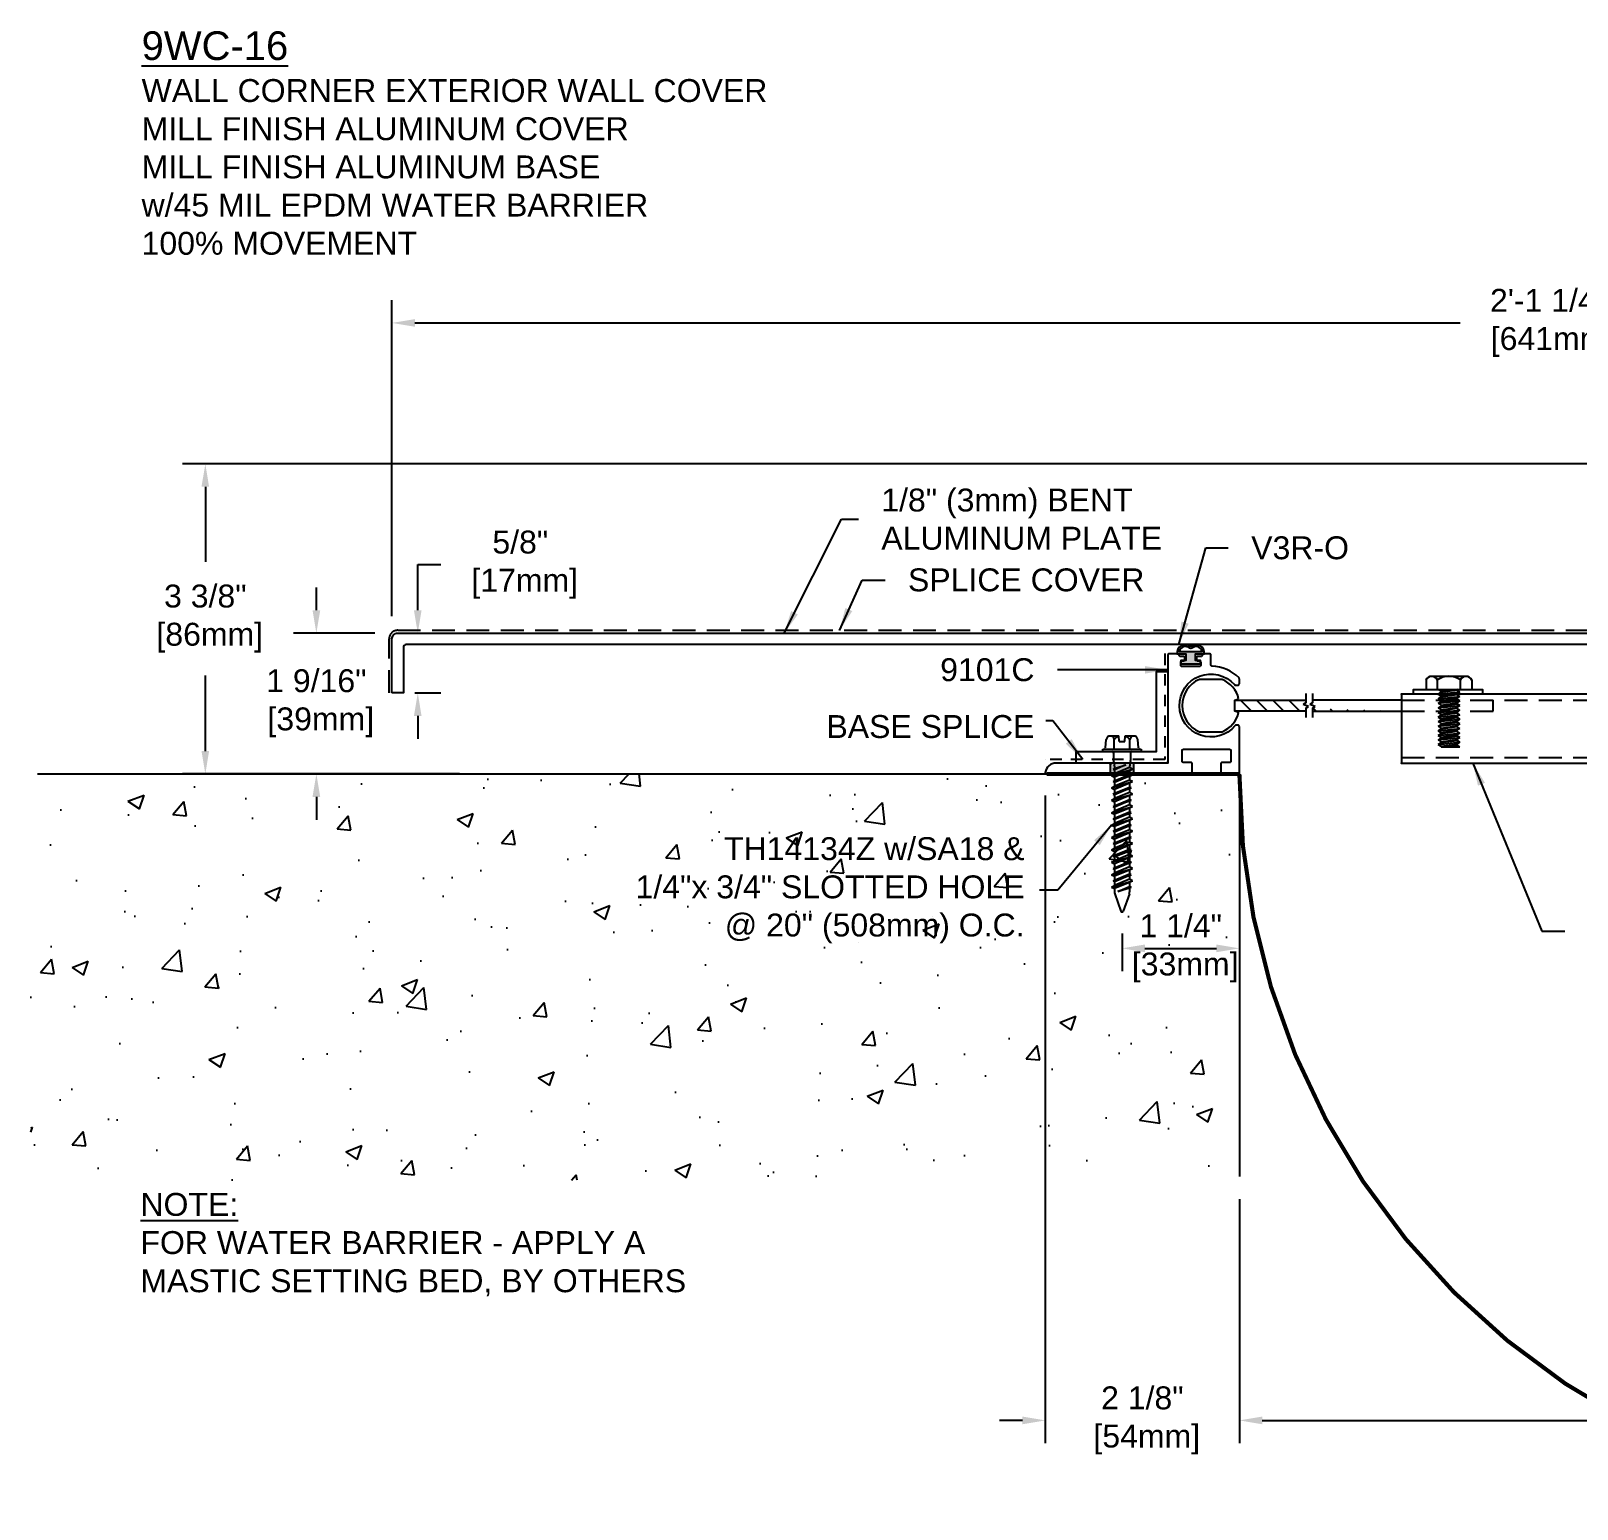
# Model space of a CAD drawing. Header units: inches. Extents: x -10 to 110, y -2 to 15.
# Drawn here: x -9.76 to 7.12, y -1.31 to 14.82 of the extents above; entities that cross this region are included whole.
import ezdxf

# ---------------------------------------------------------------- set-up
doc = ezdxf.new("R2010")
doc.units = ezdxf.units.IN
doc.header["$MEASUREMENT"] = 0
doc.linetypes.add('DASHED2', pattern=[0.375, 0.25, -0.125])
doc.linetypes.add('HIDDEN', pattern=[0.375, 0.25, -0.125])
for name, color, linetype in [('ANCHORS', 4, 'Continuous'), ('CONDITIONS', 1, 'Continuous'), ('DIMENSIONS', 3, 'Continuous'), ('FILLERS', 2, 'Continuous'), ('METALS', 7, 'Continuous'), ('TEXT', 2, 'Continuous')]:
    doc.layers.add(name, color=color, linetype=linetype)
doc.styles.add('ARIAL', font='arial.ttf')
doc.dimstyles.new('Arial', dxfattribs={"dimtxt": 0.25, "dimasz": 0.25, "dimexe": 0.25, "dimexo": 0.25, "dimgap": 0.25, "dimtad": 0, "dimtih": 1, "dimtoh": 1, "dimdec": 4, "dimzin": 3, "dimdsep": 46, "dimlunit": 4, "dimtxsty": 'ARIAL', "dimcen": 0.25, "dimadec": 0, "dimazin": 0, "dimtfac": 1, "dimtdec": 4, "dimtofl": 0, "dimtmove": 0, "dimatfit": 3, "dimfxl": 0, "dimfrac": 2, "dimtolj": 1, "dimtzin": 0, "dimarcsym": 0})

# ---------------------------------------------------------------- blocks, each defined once
blk = doc.blocks.new('*D12')
at = {"layer": 'Defpoints', "color": 0}
for p in [(-5.758, 8.25), (-6.646, 6.713), (-4.834, 6.713)]:
    blk.add_point(p, dxfattribs=at)
at = {"layer": 'DIMENSIONS', "color": 0, "lineweight": -2}
for p, q in [((-6.646, 8.5), (-6.646, 8.75)), ((-6.008, 8.25), (-6.896, 8.25)), ((-5.084, 6.713), (-6.896, 6.713)), ((-6.646, 6.463), (-6.646, 6.213))]:
    blk.add_line(p, q, dxfattribs=at)
at = {"layer": 'DIMENSIONS', "color": 0}
for points in [[(-6.688, 8.5), (-6.604, 8.5), (-6.646, 8.25)], [(-6.688, 6.463), (-6.604, 6.463), (-6.646, 6.713)]]:
    blk.add_solid(points, dxfattribs=at)
at = {"layer": 'DIMENSIONS', "color": 0, "insert": (-6.646, 7.485), "char_height": 0.25, "attachment_point": 5, "style": 'ARIAL'}
blk.add_mtext('\\A1;1 9/16"\\P [39mm]', dxfattribs=at)
blk = doc.blocks.new('*D13')
at = {"layer": 'Defpoints', "color": 0}
for p in [(-5.758, 8.25), (-5.821, 7.597), (-5.539, 7.597)]:
    blk.add_point(p, dxfattribs=at)
at = {"layer": 'DIMENSIONS', "color": 0, "lineweight": -2}
for p, q in [((-5.539, 8.5), (-5.539, 8.998)), ((-5.539, 8.998), (-5.289, 8.998)), ((-5.508, 8.25), (-5.289, 8.25)), ((-5.571, 7.597), (-5.289, 7.597)), ((-5.539, 7.347), (-5.539, 7.097))]:
    blk.add_line(p, q, dxfattribs=at)
at = {"layer": 'DIMENSIONS', "color": 0}
for points in [[(-5.581, 8.5), (-5.498, 8.5), (-5.539, 8.25)], [(-5.581, 7.347), (-5.498, 7.347), (-5.539, 7.597)]]:
    blk.add_solid(points, dxfattribs=at)
at = {"layer": 'DIMENSIONS', "color": 0, "insert": (-4.42, 8.998), "char_height": 0.25, "attachment_point": 5, "style": 'ARIAL'}
blk.add_mtext('\\A1;5/8"\\P [17mm]', dxfattribs=at)
blk = doc.blocks.new('*D14')
at = {"layer": 'Defpoints', "color": 0}
for p in [(3.429, 2.321), (19.429, 2.321), (19.429, -0.342)]:
    blk.add_point(p, dxfattribs=at)
at = {"layer": 'DIMENSIONS', "color": 0, "lineweight": -2}
for p, q in [((3.429, 2.071), (3.429, -0.592)), ((19.429, 2.071), (19.429, -0.592)), ((3.679, -0.342), (10.463, -0.342)), ((19.179, -0.342), (12.396, -0.342))]:
    blk.add_line(p, q, dxfattribs=at)
at = {"layer": 'DIMENSIONS', "color": 0}
for points in [[(3.679, -0.3), (3.679, -0.384), (3.429, -0.342)], [(19.179, -0.3), (19.179, -0.384), (19.429, -0.342)]]:
    blk.add_solid(points, dxfattribs=at)
at = {"layer": 'DIMENSIONS', "color": 0, "insert": (11.429, -0.342), "char_height": 0.25, "attachment_point": 5, "style": 'ARIAL'}
blk.add_mtext('\\A1;1\'-4"\\P [406mm]', dxfattribs=at)
blk = doc.blocks.new('*D15')
at = {"layer": 'Defpoints', "color": 0}
for p in [(19.429, 12.72), (19.429, 11.636), (-5.821, 8.187)]:
    blk.add_point(p, dxfattribs=at)
at = {"layer": 'DIMENSIONS', "color": 0, "lineweight": -2}
for p, q in [((19.429, 12.47), (19.429, 11.386)), ((-5.821, 8.437), (-5.821, 11.886)), ((-5.571, 11.636), (5.838, 11.636)), ((19.179, 11.636), (7.771, 11.636))]:
    blk.add_line(p, q, dxfattribs=at)
at = {"layer": 'DIMENSIONS', "color": 0}
for points in [[(-5.571, 11.677), (-5.571, 11.594), (-5.821, 11.636)], [(19.179, 11.677), (19.179, 11.594), (19.429, 11.636)]]:
    blk.add_solid(points, dxfattribs=at)
at = {"layer": 'DIMENSIONS', "color": 0, "insert": (6.804, 11.636), "char_height": 0.25, "attachment_point": 5, "style": 'ARIAL'}
blk.add_mtext('\\A1;2\'-1 1/4"\\P [641mm]', dxfattribs=at)
blk = doc.blocks.new('*D16')
at = {"layer": 'Defpoints', "color": 0}
for p in [(-7.858, 10.097), (19.339, 10.097), (-4.834, 6.713)]:
    blk.add_point(p, dxfattribs=at)
at = {"layer": 'DIMENSIONS', "color": 0, "lineweight": -2}
for p, q in [((19.089, 10.097), (-8.108, 10.097)), ((-7.858, 9.847), (-7.858, 9.029)), ((-7.858, 6.963), (-7.858, 7.788)), ((-5.084, 6.713), (-8.108, 6.713))]:
    blk.add_line(p, q, dxfattribs=at)
at = {"layer": 'DIMENSIONS', "color": 0}
for points in [[(-7.9, 9.847), (-7.817, 9.847), (-7.858, 10.097)], [(-7.9, 6.963), (-7.817, 6.963), (-7.858, 6.713)]]:
    blk.add_solid(points, dxfattribs=at)
at = {"layer": 'DIMENSIONS', "color": 0, "insert": (-7.858, 8.409), "char_height": 0.25, "attachment_point": 5, "style": 'ARIAL'}
blk.add_mtext('\\A1;3 3/8"\\P [86mm]', dxfattribs=at)
blk = doc.blocks.new('9101C')
blk.add_lwpolyline([(-0.054, 0.975, 0.214722), (-0.043, 0.97), (-0.015, 0.97, 0.414214), (0, 0.985), (0, 1.038, 0.196389), (-0.004, 1.049, 0.192702), (-0.298, 1.178, -0.404395), (-0.312, 1.193), (-0.312, 1.298, 0.414214), (-0.327, 1.313), (-0.391, 1.313, 0.424346), (-0.406, 1.297, -0.424007), (-0.421, 1.282), (-0.454, 1.282, 0.414214), (-0.469, 1.267), (-0.469, 1.25, 0.414214), (-0.454, 1.235), (-0.437, 1.235, -0.414214), (-0.422, 1.22), (-0.422, 1.187, -0.414214), (-0.437, 1.172), (-0.625, 1.172, -0.414214), (-0.64, 1.187), (-0.64, 1.22, -0.414214), (-0.625, 1.235), (-0.609, 1.235, 0.414214), (-0.594, 1.25), (-0.594, 1.267, 0.414214), (-0.609, 1.282), (-0.641, 1.282, -0.414214), (-0.656, 1.297), (-0.656, 1.298, 0.414214), (-0.671, 1.313), (-0.766, 1.313, 0.414214), (-0.781, 1.298), (-0.781, 0.135, -0.414214), (-0.796, 0.12), (-1.391, 0.12), (-1.406, 0.105), (-1.421, 0.12), (-2, 0.12, 0.372825), (-2.119, 0.017, 0.45685), (-2.104, 0), (-0.529, 0, 0.414214), (-0.514, 0.015), (-0.514, 0.11, 0.414214), (-0.529, 0.125), (-0.609, 0.125, -0.414214), (-0.624, 0.14), (-0.624, 0.255, -0.414214), (-0.609, 0.27), (-0.108, 0.27, -0.414214), (-0.093, 0.255), (-0.093, 0.14, -0.414214), (-0.108, 0.125), (-0.188, 0.125, 0.414214), (-0.203, 0.11), (-0.203, 0.015, 0.414214), (-0.188, 0), (-0.015, 0, 0.414214), (0, 0.015), (0, 0.518, 0.414214), (-0.015, 0.533), (-0.036, 0.533, 0.22337), (-0.047, 0.528, -2.704817), (-0.054, 0.975, 0.214722)], format="xyb", close=True)
blk = doc.blocks.new('V3R')
h = blk.add_hatch(color=256)
h.paths.add_polyline_path([(16.202, 8.027), (16.3, 8.027, 0.622111), (16.159, 8.11, -0.142696), (16.141, 8.11, 0.622111), (16, 8.027), (16.097, 8.027), (16.097, 7.952), (16.042, 7.952), (16.042, 7.917), (16.257, 7.917), (16.257, 7.952), (16.202, 7.952)])
h.paths.add_polyline_path([(16.025, 8.052, -0.564406), (16.139, 8.086, 0.17356), (16.16, 8.086, -0.564406), (16.275, 8.052)], flags=16)
for points in [[(16.257, 7.917), (16.042, 7.917), (16.042, 7.952), (16.097, 7.952), (16.097, 8.027), (16, 8.027, -0.622111), (16.141, 8.11, 0.142696), (16.159, 8.11, -0.622111), (16.3, 8.027), (16.202, 8.027), (16.202, 7.952), (16.257, 7.952)], [(16.139, 8.086, 0.17356), (16.16, 8.086, -0.564406), (16.275, 8.052), (16.025, 8.052, -0.564406)]]:
    blk.add_lwpolyline(points, format="xyb", close=True)
blk = doc.blocks.new('*D20')
at = {"layer": 'Defpoints', "color": 0}
for p in [(1.311, 6.73), (3.429, 2.321), (1.311, -0.342)]:
    blk.add_point(p, dxfattribs=at)
at = {"layer": 'DIMENSIONS', "color": 0, "lineweight": -2}
for p, q in [((1.311, 6.48), (1.311, -0.592)), ((3.429, 2.071), (3.429, -0.592)), ((1.061, -0.342), (0.811, -0.342)), ((3.679, -0.342), (3.929, -0.342))]:
    blk.add_line(p, q, dxfattribs=at)
at = {"layer": 'DIMENSIONS', "color": 0}
for points in [[(1.061, -0.3), (1.061, -0.384), (1.311, -0.342)], [(3.679, -0.3), (3.679, -0.384), (3.429, -0.342)]]:
    blk.add_solid(points, dxfattribs=at)
at = {"layer": 'DIMENSIONS', "color": 0, "insert": (2.37, -0.342), "char_height": 0.25, "attachment_point": 5, "style": 'ARIAL'}
blk.add_mtext('\\A1;2 1/8"\\P [54mm]', dxfattribs=at)
blk = doc.blocks.new('H1458S')
for p, q in [((-0.25, 0.104), (-0.25, 0)), ((-0.25, 0), (0.25, 0)), ((-0.188, 0.144), (0.187, 0.144)), ((-0.125, 0), (-0.125, 0.104)), ((-0.119, 0), (-0.085, -0.02)), ((-0.085, -0.02), (0.048, 0)), ((0.125, 0), (0.125, 0.104)), ((0.25, 0.104), (0.25, 0)), ((-0.119, -0.05), (0.119, -0.025)), ((-0.119, -0.05), (-0.085, -0.03)), ((-0.119, -0.05), (-0.085, -0.07)), ((-0.119, -0.1), (0.119, -0.075)), ((-0.119, -0.1), (-0.085, -0.08)), ((-0.119, -0.1), (-0.085, -0.12)), ((-0.119, -0.15), (0.119, -0.125)), ((-0.119, -0.15), (-0.085, -0.13)), ((-0.119, -0.15), (-0.085, -0.17)), ((-0.085, -0.03), (0.085, -0.005)), ((-0.085, -0.02), (-0.085, -0.03)), ((-0.085, -0.07), (0.085, -0.045)), ((-0.085, -0.08), (0.085, -0.055)), ((-0.085, -0.07), (-0.085, -0.08)), ((-0.085, -0.12), (0.085, -0.095)), ((-0.085, -0.13), (0.085, -0.105)), ((-0.085, -0.12), (-0.085, -0.13)), ((-0.085, -0.17), (0.085, -0.145)), ((-0.085, -0.18), (0.085, -0.155)), ((0.094, 0), (0.085, -0.005)), ((0.119, -0.025), (0.085, -0.005)), ((0.119, -0.025), (0.085, -0.045)), ((0.085, -0.045), (0.085, -0.055)), ((0.119, -0.075), (0.085, -0.055)), ((0.119, -0.075), (0.085, -0.095)), ((0.085, -0.095), (0.085, -0.105)), ((0.119, -0.125), (0.085, -0.105)), ((0.119, -0.125), (0.085, -0.145)), ((0.085, -0.145), (0.085, -0.155)), ((0.119, -0.175), (0.085, -0.155)), ((-0.119, -0.2), (0.119, -0.175)), ((-0.119, -0.2), (-0.085, -0.18)), ((-0.119, -0.2), (-0.085, -0.22)), ((-0.119, -0.25), (0.119, -0.225)), ((-0.119, -0.25), (-0.085, -0.23)), ((-0.119, -0.25), (-0.085, -0.27)), ((-0.119, -0.3), (0.119, -0.275)), ((-0.119, -0.3), (-0.085, -0.28)), ((-0.119, -0.3), (-0.085, -0.32)), ((-0.119, -0.35), (0.119, -0.325)), ((-0.119, -0.35), (-0.085, -0.33)), ((-0.085, -0.17), (-0.085, -0.18)), ((-0.085, -0.22), (0.085, -0.195)), ((-0.085, -0.23), (0.085, -0.205)), ((-0.085, -0.22), (-0.085, -0.23)), ((-0.085, -0.27), (0.085, -0.245)), ((-0.085, -0.28), (0.085, -0.255)), ((-0.085, -0.27), (-0.085, -0.28)), ((-0.085, -0.32), (0.085, -0.295)), ((-0.085, -0.33), (0.085, -0.305)), ((-0.085, -0.32), (-0.085, -0.33)), ((0.119, -0.175), (0.085, -0.195)), ((0.085, -0.195), (0.085, -0.205)), ((0.119, -0.225), (0.085, -0.205)), ((0.119, -0.225), (0.085, -0.245)), ((0.085, -0.245), (0.085, -0.255)), ((0.119, -0.275), (0.085, -0.255)), ((0.119, -0.275), (0.085, -0.295)), ((0.085, -0.295), (0.085, -0.305)), ((0.119, -0.325), (0.085, -0.305)), ((0.119, -0.325), (0.085, -0.345)), ((-0.119, -0.35), (-0.085, -0.37)), ((-0.119, -0.4), (0.119, -0.375)), ((-0.119, -0.4), (-0.085, -0.38)), ((-0.119, -0.4), (-0.085, -0.42)), ((-0.119, -0.45), (0.119, -0.425)), ((-0.119, -0.45), (-0.085, -0.43)), ((-0.119, -0.45), (-0.085, -0.47)), ((-0.119, -0.5), (0.119, -0.475)), ((-0.119, -0.5), (-0.085, -0.48)), ((-0.119, -0.5), (-0.085, -0.52)), ((-0.085, -0.37), (0.085, -0.345)), ((-0.085, -0.38), (0.085, -0.355)), ((-0.085, -0.37), (-0.085, -0.38)), ((-0.085, -0.42), (0.085, -0.395)), ((-0.085, -0.43), (0.085, -0.405)), ((-0.085, -0.42), (-0.085, -0.43)), ((-0.085, -0.47), (0.085, -0.445)), ((-0.085, -0.48), (0.085, -0.455)), ((-0.085, -0.47), (-0.085, -0.48)), ((-0.085, -0.52), (0.085, -0.495)), ((-0.085, -0.53), (0.085, -0.505)), ((0.085, -0.345), (0.085, -0.355)), ((0.119, -0.375), (0.085, -0.355)), ((0.119, -0.375), (0.085, -0.395)), ((0.085, -0.395), (0.085, -0.405)), ((0.119, -0.425), (0.085, -0.405)), ((0.119, -0.425), (0.085, -0.445)), ((0.085, -0.445), (0.085, -0.455)), ((0.119, -0.475), (0.085, -0.455)), ((0.119, -0.475), (0.085, -0.495)), ((0.085, -0.495), (0.085, -0.505)), ((0.119, -0.525), (0.085, -0.505)), ((-0.119, -0.55), (0.119, -0.525)), ((-0.119, -0.55), (-0.085, -0.53)), ((-0.119, -0.55), (-0.085, -0.57)), ((-0.119, -0.6), (0.119, -0.575)), ((-0.119, -0.6), (-0.085, -0.58)), ((-0.119, -0.6), (-0.085, -0.62)), ((-0.085, -0.52), (-0.085, -0.53)), ((-0.085, -0.57), (0.085, -0.545)), ((-0.085, -0.58), (0.085, -0.555)), ((-0.085, -0.57), (-0.085, -0.58)), ((-0.085, -0.62), (0.085, -0.595)), ((-0.085, -0.62), (-0.085, -0.625)), ((-0.085, -0.625), (0.119, -0.625)), ((-0.048, -0.625), (0.085, -0.605)), ((0.119, -0.525), (0.085, -0.545)), ((0.085, -0.545), (0.085, -0.555)), ((0.119, -0.575), (0.085, -0.555)), ((0.119, -0.575), (0.085, -0.595)), ((0.085, -0.595), (0.085, -0.605)), ((0.119, -0.625), (0.085, -0.605))]:
    blk.add_line(p, q)
for centre, radius, start, end in [((-0.188, 0.075), 0.0688, 24.7615, 155.2385), ((0, -0.071), 0.215, 54.5107, 125.4893), ((0.187, 0.075), 0.0688, 24.7615, 155.2385)]:
    blk.add_arc(centre, radius, start, end)
blk = doc.blocks.new('*U29')
at = {"layer": 'ANCHORS'}
h = blk.add_hatch(dxfattribs=at)
h.set_pattern_fill('ANSI32', color=256, angle=90)
edge = h.paths.add_edge_path()
edge.add_line((9.554, -0.06), (9.804, -0.06))
edge.add_line((9.804, -0.06), (10.279, 0.415))
edge.add_line((10.279, 0.415), (10.19, 0.503))
edge.add_line((10.19, 0.503), (9.747, 0.06))
edge.add_line((9.747, 0.06), (9.554, 0.06))
h = blk.add_hatch(dxfattribs=at)
h.set_pattern_fill('ANSI31', color=256, angle=90)
edge = h.paths.add_edge_path()
edge.add_line((1.039, -0.03), (1.039, -0.06))
edge.add_line((1.039, 0.03), (1.01, 0.011))
edge.add_line((1.039, 0.06), (1.039, 0.03))
edge.add_line((1.039, -0.03), (1.068, -0.011))
edge.add_line((1.068, -0.011), (1.01, 0.011))
edge.add_line((1.039, -0.06), (0.263, -0.06))
edge.add_line((0.263, 0.06), (1.039, 0.06))
h = blk.add_hatch(dxfattribs=at)
h.set_pattern_fill('ANSI31', color=256, angle=90)
edge = h.paths.add_edge_path()
edge.add_line((2.082, 0.06), (1.109, 0.06))
edge.add_line((1.109, -0.06), (2.082, -0.06))
edge.add_line((1.109, -0.03), (1.138, -0.011))
edge.add_line((1.138, -0.011), (1.08, 0.011))
edge.add_line((1.109, 0.03), (1.08, 0.011))
edge.add_line((1.109, 0.06), (1.109, 0.03))
at = {"linetype": 'HIDDEN'}
blk.add_line((2.082, -0.06), (2.082, -0.06), dxfattribs=at)
for p, q in [((8.146, -0.183), (8.146, -0.627)), ((8.146, -0.183), (8.478, -0.183)), ((8.478, -0.183), (8.478, -0.627)), ((8.146, -0.627), (8.478, -0.627)), ((8.145, -0.683), (8.479, -0.683))]:
    blk.add_line(p, q)
blk.add_lwpolyline([(2.214, 0.123), (2.214, 0.175), (2.964, 0.175), (2.964, 0.123)], close=True)
for centre, start, end in [((8.146, -0.655), 90, 267.037), ((8.478, -0.655), 272.963, 90)]:
    blk.add_arc(centre, 0.028, start, end)
at = {"linetype": 'ByBlock'}
for p in [(2.082, 0.123), (2.082, -0.628)]:
    blk.add_point(p, dxfattribs=at)
at = {"layer": 'ANCHORS'}
for p, q in [((1.039, 0.03), (1.01, 0.011)), ((1.068, -0.011), (1.01, 0.011)), ((1.039, 0.13), (1.039, 0.06)), ((1.039, 0.06), (1.039, 0.03)), ((1.109, 0.03), (1.08, 0.011)), ((1.138, -0.011), (1.08, 0.011)), ((1.109, 0.13), (1.109, 0.06)), ((1.109, 0.06), (1.109, 0.03)), ((1.039, -0.03), (1.068, -0.011)), ((1.039, -0.03), (1.039, -0.06)), ((1.039, -0.06), (1.039, -0.13)), ((1.109, -0.03), (1.138, -0.011)), ((1.109, -0.03), (1.109, -0.06)), ((1.109, -0.06), (1.109, -0.13))]:
    blk.add_line(p, q, dxfattribs=at)
at = {"layer": 'ANCHORS', "linetype": 'HIDDEN'}
for p, q in [((3.082, -0.06), (3.082, 0.06)), ((8.55, -0.06), (8.55, 0.06)), ((2.082, -0.06), (3.082, -0.06)), ((9.554, -0.06), (8.55, -0.06)), ((8.55, -0.06), (9.554, -0.06))]:
    blk.add_line(p, q, dxfattribs=at)
at = {"layer": 'ANCHORS'}
for points in [[(10.18, 0.513), (9.821, 0.154, -0.233897), (9.797, 0.43), (9.974, 0.607, -0.654654), (10.379, 0.202), (10.202, 0.025, -0.233897), (9.926, 0.049), (10.285, 0.408)], [(0.304, 0.074, 0.233897), (0.125, 0.286), (-0.125, 0.286, 0.654654), (-0.125, -0.286), (0.125, -0.286, 0.233897), (0.304, -0.074), (0.263, -0.06), (0.263, 0.06)]]:
    blk.add_lwpolyline(points, format="xyb", close=True, dxfattribs=at)
for points in [[(9.554, -0.06), (9.804, -0.06), (10.279, 0.415), (10.19, 0.503), (9.747, 0.06), (9.554, 0.06)], [(0.263, 0.06), (1.039, 0.06)], [(2.082, 0.06), (1.109, 0.06)], [(1.039, -0.06), (0.263, -0.06)], [(1.109, -0.06), (2.082, -0.06)]]:
    blk.add_lwpolyline(points, dxfattribs=at)
at = {"layer": 'METALS', "linetype": 'HIDDEN'}
for p, q in [((2.082, 0.06), (9.554, 0.06)), ((2.082, -0.566), (9.554, -0.566))]:
    blk.add_line(p, q, dxfattribs=at)
at = {"layer": 'METALS'}
blk.add_line((2.082, -0.627), (9.554, -0.627), dxfattribs=at)
for points in [[(8.679, 0.123), (8.679, 0.175), (9.429, 0.175), (9.429, 0.123)], [(9.554, 0.123), (2.082, 0.123), (2.082, -0.627), (9.554, -0.627)]]:
    blk.add_lwpolyline(points, close=True, dxfattribs=at)
at = {"layer": 'ANCHORS'}
for p in [(2.599, 0.175), (9.064, 0.175)]:
    blk.add_blockref('H1458S', p, dxfattribs=at)
blk = doc.blocks.new('SA18')
blk.add_lwpolyline([(-1, 0.125), (-0.125, 0.125), (-0.125, 1), (0, 1), (0, 0), (-1, 0)], close=True)
blk = doc.blocks.new('TH14134Z')
for p, q in [((-0.129, 0.17), (-0.036, 0.17)), ((-0.031, 0.11), (-0.036, 0.17)), ((0.031, 0.11), (0.036, 0.17)), ((0.036, 0.17), (0.129, 0.17)), ((-0.209, 0), (-0.209, 0.025)), ((-0.209, 0.025), (0.209, 0.025)), ((-0.209, 0), (0.209, 0)), ((-0.18, 0.039), (-0.172, 0.133)), ((-0.086, 0.025), (-0.086, 0.133)), ((-0.031, 0.11), (0.031, 0.11)), ((0.086, 0.025), (0.086, 0.133)), ((0.18, 0.039), (0.172, 0.133)), ((0.209, 0.025), (0.209, 0)), ((-0.098, -0.193), (0.043, -0.144)), ((-0.093, -0.015), (-0.093, -0.097)), ((-0.092, -0.11), (-0.084, -0.145)), ((-0.083, -0.184), (0.043, -0.144)), ((0.043, -0.144), (-0.083, -0.201)), ((-0.083, -0.158), (-0.083, -0.184)), ((0.083, -0.158), (0.083, -0.175)), ((0.092, -0.11), (0.084, -0.145)), ((0.093, -0.015), (0.093, -0.097)), ((-0.115, -0.26), (0.115, -0.193)), ((-0.115, -0.26), (-0.083, -0.243)), ((-0.115, -0.26), (-0.083, -0.278)), ((-0.115, -0.396), (0.115, -0.328)), ((-0.098, -0.193), (-0.083, -0.184)), ((-0.098, -0.193), (-0.083, -0.201)), ((-0.098, -0.328), (0.098, -0.26)), ((-0.098, -0.328), (-0.083, -0.32)), ((-0.098, -0.328), (-0.083, -0.336)), ((0.083, -0.175), (-0.083, -0.243)), ((-0.083, -0.201), (-0.083, -0.243)), ((0.083, -0.21), (-0.083, -0.278)), ((-0.083, -0.32), (0.083, -0.252)), ((0.083, -0.269), (-0.083, -0.336)), ((-0.083, -0.278), (-0.083, -0.32)), ((0.083, -0.311), (-0.083, -0.379)), ((-0.083, -0.336), (-0.083, -0.379)), ((0.115, -0.193), (0.083, -0.175)), ((0.115, -0.193), (0.083, -0.21)), ((0.083, -0.21), (0.083, -0.252)), ((0.098, -0.26), (0.083, -0.252)), ((0.098, -0.26), (0.083, -0.269)), ((0.083, -0.269), (0.083, -0.311)), ((0.115, -0.328), (0.083, -0.311)), ((0.115, -0.328), (0.083, -0.345)), ((-0.115, -0.396), (-0.083, -0.379)), ((-0.115, -0.396), (-0.083, -0.413)), ((-0.115, -0.531), (0.115, -0.464)), ((-0.098, -0.464), (0.098, -0.396)), ((-0.098, -0.464), (-0.083, -0.455)), ((-0.098, -0.464), (-0.083, -0.472)), ((0.083, -0.345), (-0.083, -0.413)), ((-0.083, -0.455), (0.083, -0.388)), ((0.083, -0.404), (-0.083, -0.472)), ((-0.083, -0.413), (-0.083, -0.455)), ((0.083, -0.446), (-0.083, -0.514)), ((-0.083, -0.472), (-0.083, -0.514)), ((0.083, -0.481), (-0.083, -0.548)), ((0.083, -0.345), (0.083, -0.388)), ((0.098, -0.396), (0.083, -0.388)), ((0.098, -0.396), (0.083, -0.404)), ((0.083, -0.404), (0.083, -0.446)), ((0.115, -0.464), (0.083, -0.446)), ((0.115, -0.464), (0.083, -0.481)), ((0.083, -0.481), (0.083, -0.523)), ((-0.115, -0.531), (-0.083, -0.514)), ((-0.115, -0.531), (-0.083, -0.548)), ((-0.115, -0.667), (0.115, -0.599)), ((-0.115, -0.667), (-0.083, -0.649)), ((-0.115, -0.667), (-0.083, -0.684)), ((-0.098, -0.599), (0.098, -0.531)), ((-0.098, -0.599), (-0.083, -0.591)), ((-0.098, -0.599), (-0.083, -0.607)), ((-0.098, -0.734), (0.098, -0.667)), ((-0.083, -0.591), (0.083, -0.523)), ((0.083, -0.539), (-0.083, -0.607)), ((-0.083, -0.548), (-0.083, -0.591)), ((0.083, -0.582), (-0.083, -0.649)), ((-0.083, -0.607), (-0.083, -0.649)), ((0.083, -0.616), (-0.083, -0.684)), ((-0.083, -0.726), (0.083, -0.658)), ((0.083, -0.675), (-0.083, -0.743)), ((0.098, -0.531), (0.083, -0.523)), ((0.098, -0.531), (0.083, -0.539)), ((0.083, -0.539), (0.083, -0.582)), ((0.115, -0.599), (0.083, -0.582)), ((0.115, -0.599), (0.083, -0.616)), ((0.083, -0.616), (0.083, -0.658)), ((0.098, -0.667), (0.083, -0.658)), ((0.098, -0.667), (0.083, -0.675)), ((0.083, -0.675), (0.083, -0.717)), ((-0.115, -0.802), (0.115, -0.734)), ((-0.115, -0.802), (-0.083, -0.785)), ((-0.115, -0.802), (-0.083, -0.819)), ((-0.098, -0.734), (-0.083, -0.726)), ((-0.098, -0.734), (-0.083, -0.743)), ((-0.098, -0.87), (0.098, -0.802)), ((-0.083, -0.684), (-0.083, -0.726)), ((0.083, -0.717), (-0.083, -0.785)), ((-0.083, -0.743), (-0.083, -0.785)), ((0.083, -0.752), (-0.083, -0.819)), ((-0.083, -0.862), (0.083, -0.794)), ((0.083, -0.81), (-0.083, -0.878)), ((-0.083, -0.819), (-0.083, -0.862)), ((0.115, -0.734), (0.083, -0.717)), ((0.115, -0.734), (0.083, -0.752)), ((0.083, -0.752), (0.083, -0.794)), ((0.098, -0.802), (0.083, -0.794)), ((0.098, -0.802), (0.083, -0.81)), ((0.083, -0.81), (0.083, -0.853)), ((-0.115, -0.937), (0.115, -0.87)), ((-0.115, -0.937), (-0.083, -0.92)), ((-0.115, -0.937), (-0.083, -0.955)), ((-0.115, -1.073), (0.115, -1.005)), ((-0.098, -0.87), (-0.083, -0.862)), ((-0.098, -0.87), (-0.083, -0.878)), ((-0.098, -1.005), (0.098, -0.937)), ((-0.098, -1.005), (-0.083, -0.997)), ((-0.098, -1.005), (-0.083, -1.013)), ((0.083, -0.853), (-0.083, -0.92)), ((-0.083, -0.878), (-0.083, -0.92)), ((0.083, -0.887), (-0.083, -0.955)), ((-0.083, -0.997), (0.083, -0.929)), ((0.083, -0.946), (-0.083, -1.013)), ((-0.083, -0.955), (-0.083, -0.997)), ((0.083, -0.988), (-0.083, -1.056)), ((0.115, -0.87), (0.083, -0.853)), ((0.115, -0.87), (0.083, -0.887)), ((0.083, -0.887), (0.083, -0.929)), ((0.098, -0.937), (0.083, -0.929)), ((0.098, -0.937), (0.083, -0.946)), ((0.083, -0.946), (0.083, -0.988)), ((0.115, -1.005), (0.083, -0.988)), ((0.115, -1.005), (0.083, -1.022)), ((-0.115, -1.073), (-0.083, -1.056)), ((-0.115, -1.073), (-0.083, -1.09)), ((-0.115, -1.208), (0.115, -1.141)), ((-0.098, -1.141), (0.098, -1.073)), ((-0.098, -1.141), (-0.083, -1.132)), ((-0.098, -1.141), (-0.083, -1.149)), ((-0.083, -1.013), (-0.083, -1.056)), ((0.083, -1.022), (-0.083, -1.09)), ((-0.083, -1.132), (0.083, -1.065)), ((0.083, -1.081), (-0.083, -1.149)), ((-0.083, -1.09), (-0.083, -1.132)), ((0.083, -1.123), (-0.083, -1.191)), ((-0.083, -1.149), (-0.083, -1.191)), ((0.083, -1.158), (-0.083, -1.226)), ((0.083, -1.022), (0.083, -1.065)), ((0.098, -1.073), (0.083, -1.065)), ((0.098, -1.073), (0.083, -1.081)), ((0.083, -1.081), (0.083, -1.123)), ((0.115, -1.141), (0.083, -1.123)), ((0.115, -1.141), (0.083, -1.158)), ((0.083, -1.158), (0.083, -1.2)), ((-0.115, -1.208), (-0.083, -1.191)), ((-0.115, -1.208), (-0.083, -1.226)), ((-0.115, -1.344), (0.115, -1.276)), ((-0.115, -1.344), (-0.083, -1.327)), ((-0.115, -1.344), (-0.083, -1.361)), ((-0.098, -1.276), (0.098, -1.208)), ((-0.098, -1.276), (-0.083, -1.268)), ((-0.098, -1.276), (-0.083, -1.284)), ((-0.098, -1.411), (0.098, -1.344)), ((-0.083, -1.268), (0.083, -1.2)), ((0.083, -1.217), (-0.083, -1.284)), ((-0.083, -1.226), (-0.083, -1.268)), ((0.083, -1.259), (-0.083, -1.327)), ((-0.083, -1.284), (-0.083, -1.327)), ((0.083, -1.293), (-0.083, -1.361)), ((-0.083, -1.403), (0.083, -1.336)), ((0.098, -1.208), (0.083, -1.2)), ((0.098, -1.208), (0.083, -1.217)), ((0.083, -1.217), (0.083, -1.259)), ((0.115, -1.276), (0.083, -1.259)), ((0.115, -1.276), (0.083, -1.293)), ((0.083, -1.293), (0.083, -1.336)), ((0.098, -1.344), (0.083, -1.336)), ((0.098, -1.344), (0.083, -1.352)), ((-0.115, -1.479), (0.115, -1.411)), ((-0.115, -1.479), (-0.083, -1.462)), ((-0.115, -1.479), (-0.083, -1.496)), ((-0.098, -1.411), (-0.083, -1.403)), ((-0.098, -1.411), (-0.083, -1.42)), ((0.083, -1.352), (-0.083, -1.42)), ((-0.083, -1.361), (-0.083, -1.403)), ((0.083, -1.394), (-0.083, -1.462)), ((-0.083, -1.42), (-0.083, -1.462)), ((0.083, -1.429), (-0.083, -1.496)), ((-0.083, -1.496), (-0.083, -1.531)), ((-0.045, -1.528), (0.083, -1.471)), ((-0.045, -1.528), (0.098, -1.479)), ((0.083, -1.487), (-0.045, -1.528)), ((0.083, -1.352), (0.083, -1.394)), ((0.115, -1.411), (0.083, -1.394)), ((0.115, -1.411), (0.083, -1.429)), ((0.083, -1.429), (0.083, -1.471)), ((0.098, -1.479), (0.083, -1.471)), ((0.098, -1.479), (0.083, -1.487)), ((0.083, -1.487), (0.083, -1.531)), ((-0.08, -1.551), (-0.013, -1.742)), ((0.08, -1.551), (0.013, -1.742))]:
    blk.add_line(p, q)
for centre, radius, start, end in [((-0.129, 0.126), 0.0436, 9.285, 170.715), ((0.129, 0.126), 0.0436, 9.285, 170.715), ((-0.195, 0.04), 0.015, 270, 355), ((0, 0.051), 0.119, 107.4215, 136.0407), ((0, 0.051), 0.119, 43.9593, 72.5785), ((0.195, 0.04), 0.015, 185, 270), ((-0.108, -0.015), 0.0147, 0, 90), ((-0.031, -0.097), 0.062, 180, 191.9357), ((-0.145, -0.158), 0.062, 0, 11.9357), ((0.145, -0.158), 0.062, 168.0643, 180), ((0.031, -0.097), 0.062, 348.0643, 0), ((0.108, -0.015), 0.0147, 90, 180), ((-0.021, -1.531), 0.062, 180, 199.3058), ((0.021, -1.531), 0.062, 340.6942, 0), ((0, -1.736), 0.0141, 204.1001, 335.8999)]:
    blk.add_arc(centre, radius, start, end)
blk = doc.blocks.new('*D34')
at = {"layer": 'Defpoints', "color": 0}
for p in [(2.148, 5.222), (3.429, 5.222), (3.429, 4.81)]:
    blk.add_point(p, dxfattribs=at)
at = {"layer": 'DIMENSIONS', "color": 0, "lineweight": -2}
for p, q in [((2.148, 4.972), (2.148, 4.56)), ((3.429, 4.972), (3.429, 4.56)), ((2.398, 4.81), (3.179, 4.81))]:
    blk.add_line(p, q, dxfattribs=at)
at = {"layer": 'DIMENSIONS', "color": 0}
for points in [[(2.398, 4.852), (2.398, 4.768), (2.148, 4.81)], [(3.179, 4.852), (3.179, 4.768), (3.429, 4.81)]]:
    blk.add_solid(points, dxfattribs=at)
at = {"layer": 'DIMENSIONS', "color": 0, "insert": (2.789, 4.81), "char_height": 0.25, "attachment_point": 5, "style": 'ARIAL'}
blk.add_mtext('\\A1;1 1/4"\\P [33mm]', dxfattribs=at)

msp = doc.modelspace()

# ---------------------------------------------------------------- hatches: boundary and pattern name
at = {"layer": 'CONDITIONS'}
h = msp.add_hatch(dxfattribs=at)
h.set_pattern_fill('AR-CONC', color=256, scale=0.25)
h.paths.add_polyline_path([(-9.7618289, 6.7128718), (3.4292763, 6.7128718), (3.4292763, 2.2814114), (-9.7618289, 2.2814114)])
at = {"layer": 'METALS'}
msp.add_hatch(color=256, dxfattribs=at).paths.add_polyline_path([(2.2732763, 6.8353269), (2.0232763, 6.8353269), (2.0232763, 6.7128718), (2.2732763, 6.7128718)])

# ---------------------------------------------------------------- linework, layer by layer
at = {"layer": 'CONDITIONS'}
msp.add_lwpolyline([(-9.6882345, 6.7128718), (3.4292763, 6.7128718), (3.4292763, 2.3214287)], dxfattribs=at)
at = {"layer": 'FILLERS', "const_width": 0.045}
msp.add_lwpolyline([(1.3253532, 6.7128718), (3.4292763, 6.7128718, 1), (19.4292763, 6.7128718), (19.4292763, 10.0973325)], format="xyb", dxfattribs=at)
at = {"layer": 'METALS', "linetype": 'DASHED2'}
msp.add_lwpolyline([(-5.8519737, 7.5973325), (-5.8519737, 8.1873325, -0.4142135624), (-5.7582237, 8.2810825), (19.2417763, 8.2810825, 0.4142135624), (19.2730263, 8.3123325), (19.2730263, 10.0973325)], format="xyb", dxfattribs=at)
at = {"layer": 'METALS'}
msp.add_lwpolyline([(-5.8207237, 7.5973325), (-5.8207237, 8.1873325, -0.4142135624), (-5.7582237, 8.2498325), (19.2730263, 8.2498325, 0.4142135624), (19.3042763, 8.2810825), (19.3042763, 10.0973325), (19.4292763, 10.0973325), (19.4292763, 8.1560825, -0.4142135624), (19.3980263, 8.1248325), (-5.6644737, 8.1248325, 0.4142135624), (-5.6957237, 8.0935825), (-5.6957237, 7.5973325)], format="xyb", close=True, dxfattribs=at)
at = {"layer": 'METALS', "linetype": 'DASHED2', "ltscale": 0.5}
msp.add_lwpolyline([(2.6145825, 8.0274205), (2.6145825, 6.870594), (1.3118817, 6.870594), (1.3118817, 6.870594)], dxfattribs=at)
at = {"layer": 'METALS'}
msp.add_lwpolyline([(1.9635634, 6.8353269), (2.2732763, 6.8353269), (2.2732763, 6.7128718), (2.0232763, 6.7128718), (2.0232763, 6.8353269)], dxfattribs=at)

# ---------------------------------------------------------------- block references
for name, p in [('*U29', (3.1172763, 7.4598718)), ('9101C', (3.4292763, 6.7128718))]:
    msp.add_blockref(name, p)
at = {"layer": 'ANCHORS'}
msp.add_blockref('TH14134Z', (2.1482763, 6.957782), dxfattribs=at)
at = {"layer": 'FILLERS', "xscale": -1}
msp.add_blockref('V3R', (19.0480643, -0.0009607), dxfattribs=at)
at = {"layer": 'METALS'}
msp.add_blockref('SA18', (2.6482763, 6.832782), dxfattribs=at)

# ---------------------------------------------------------------- texts
at = {"layer": 'TEXT', "attachment_point": 1, "style": 'ARIAL'}
for s, insert, char_height, width in [('{\\L9WC-16\\P\\H0.8x;\\lWALL CORNER EXTERIOR WALL COVER\\PMILL FINISH ALUMINUM COVER\\PMILL FINISH ALUMINUM BASE\\Pw/45 MIL EPDM WATER BARRIER\\P100% MOVEMENT}', (-8.5537002, 14.818022), 0.3125, 9.15625), ('{\\LNOTE:}\\PFOR WATER BARRIER - APPLY A MASTIC SETTING BED, BY OTHERS', (-8.5665109, 2.1406167), 0.25, 6.806874063)]:
    msp.add_mtext(s, dxfattribs=dict(at, insert=insert, char_height=char_height, width=width))
at = {"layer": 'TEXT', "char_height": 0.25, "style": 'ARIAL'}
for s, insert, attachment_point in [('1/8" (3mm) BENT\\PALUMINUM PLATE', (-0.4794071, 9.4927077), 4), ('V3R-O', (3.5581868, 9.1800449), 4), ('SPLICE COVER', (-0.1882443, 8.8300035), 4), ('9101C', (1.192562, 7.8495819), 6), ('\\A1;BASE SPLICE', (1.192562, 7.3560699), 3), ('TH14134Z w/SA18 &\\P1/4"x 3/4" SLOTTED HOLE  \\P@ 20" (508mm) O.C.', (1.0843545, 5.4435918), 6)]:
    msp.add_mtext(s, dxfattribs=dict(at, insert=insert, attachment_point=attachment_point))

# ---------------------------------------------------------------- dimensions: what is measured, and where the dimension line sits
at = {"layer": 'DIMENSIONS'}
for base, p1, p2, picture, middle in [((19.4292763, 11.6357443), (-5.8207237, 8.1873325), (19.4292763, 12.7198325), '*D15', (6.8042763, 11.6357443)), ((1.3105071, -0.3418463), (3.4292763, 2.3214287), (1.3105071, 6.7300147), '*D20', (2.3698917, -0.3418463)), ((3.4292763, 4.8101057), (2.1482763, 5.2218631), (3.4292763, 5.2218631), '*D34', (2.7887763, 4.8101057)), ((19.4292763, -0.3418463), (3.4292763, 2.3214287), (19.4292763, 2.3214287), '*D14', (11.4292763, -0.3418463))]:
    dim = msp.add_linear_dim(base=base, p1=p1, p2=p2, dimstyle='Arial', override={"dimpost": '\\X'}, dxfattribs=at)
    dim.commit()
    dim.dimension.update_dxf_attribs({"geometry": picture, "text_midpoint": middle, "dimtype": 160})
for base, p1, p2, picture, middle in [((-7.8584408, 10.0973325), (-4.8339998, 6.7128718), (19.3392763, 10.0973325), '*D16', (-7.8584408, 8.4085825)), ((-5.5391899, 7.5973325), (-5.7582237, 8.2498325), (-5.8207237, 7.5973325), '*D13', (-4.4198175, 8.9975513)), ((-6.6459724, 6.7128718), (-5.7582237, 8.2498325), (-4.8339998, 6.7128718), '*D12', (-6.6459724, 7.4848325))]:
    dim = msp.add_linear_dim(base=base, p1=p1, p2=p2, angle=90, dimstyle='Arial', override={"dimpost": '\\X'}, dxfattribs=at)
    dim.commit()
    dim.dimension.update_dxf_attribs({"geometry": picture, "text_midpoint": middle, "dimtype": 160})

# ---------------------------------------------------------------- leaders
at = {"layer": 'TEXT'}
for points in [[(-1.5389685, 8.2498325), (-0.914768, 9.4927077), (-0.7294071, 9.4927077)], [(2.7677093, 8.1247945), (3.0641315, 9.1800449), (3.3081868, 9.1800449)], [(-0.9368429, 8.2798325), (-0.6882443, 8.8300035), (-0.4382443, 8.8300035)], [(5.9765462, 6.8323718), (6.7324209, 4.9981437), (6.9824209, 4.9981437)], [(2.0332763, 6.1556986), (1.4462059, 5.4435918), (1.248417, 5.4435918)]]:
    msp.add_leader(points, dimstyle='Arial', dxfattribs=at)
at = {"layer": 'TEXT', "annotation_type": 0, "has_hookline": 1, "hookline_direction": 1, "text_width": 1.0008527}
msp.add_leader([(2.6482763, 7.8495819), (1.442562, 7.8495819)], dimstyle='Arial', dxfattribs=at)
at = {"layer": 'TEXT', "annotation_type": 0, "has_hookline": 1, "hookline_direction": 1, "text_width": 2.2268076}
msp.add_leader([(1.7187763, 6.870594), (1.3924837, 7.2935699), (1.317562, 7.2935699)], dimstyle='Arial', override={"dimgap": 0.125, "dimtad": 0}, dxfattribs=at)

doc.saveas('drawing.dxf')
